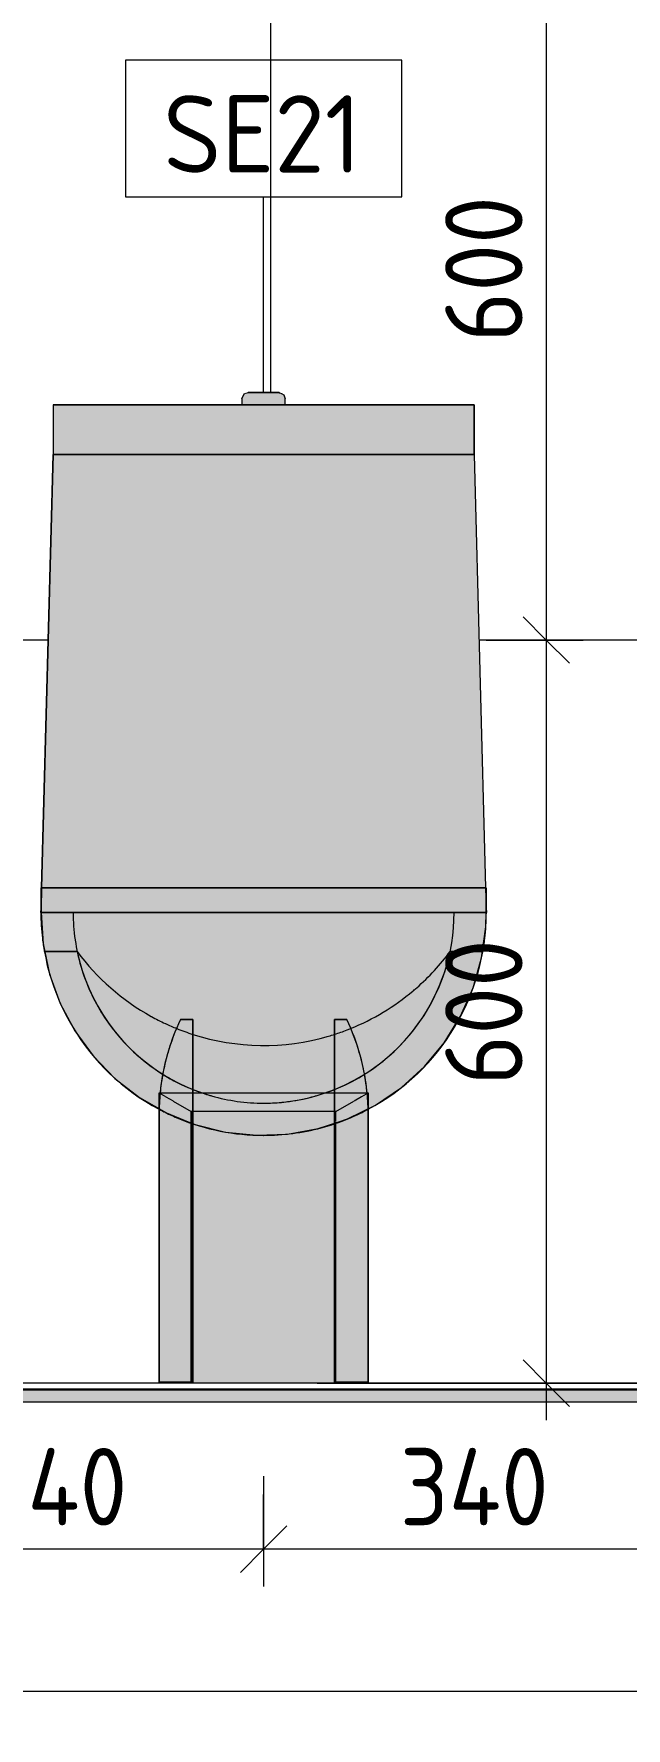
# Model space of a CAD drawing. Header units: millimetres. Extents: x 88919 to 135993, y -1987 to 12871.
# Drawn here: x 116565 to 117043, y 8121 to 9490 of the extents above; entities that cross this region are included whole.
import ezdxf

# ---------------------------------------------------------------- set-up
doc = ezdxf.new("R2010")
doc.units = ezdxf.units.MM
doc.linetypes.add('200_ШТРИХ__ш1_п0_6_', pattern=[160, 100, -60])
for name, color, linetype, lineweight in [('A-ANNO-DIMS', 7, 'Continuous', 9), ('A-ANNO-DIMS-25', 7, 'Continuous', 9), ('A-FLOR', 7, 'Continuous', 9), ('A-WALL-PATT', 7, 'Continuous', 9), ('I-FURN', 7, 'Continuous', 9), ('I-FURN-3', 7, '200_ШТРИХ__ш1_п0_6_', 9), ('I-FURN-7', 7, '200_ШТРИХ__ш1_п0_6_', 18), ('P-SANR-FIXT', 7, 'Continuous', 9), ('P-SANR-FIXT-IDEN', 7, 'Continuous', 9)]:
    doc.layers.add(name, color=color, linetype=linetype, lineweight=lineweight)
for name, color, linetype, lineweight, true_color in [('A-FLOR-1', 7, 'Continuous', 9, 0x787878), ('A-FLOR-FNSH-1', 7, 'Continuous', 30, 0x3c3c3c), ('I-FURN-6', 1, 'Continuous', 9, 0xff0000)]:
    doc.layers.add(name, color=color, linetype=linetype, lineweight=lineweight, true_color=true_color)
doc.layers.add('P-SANR-FIXT-2', color=7, linetype='Continuous', lineweight=9, transparency=0.7)
doc.styles.add('GOST Common_7', font='GOST_Common.ttf', dxfattribs={"height": 62.5})
doc.styles.add('ISOCPEUR_2', font='isocpeur.ttf', dxfattribs={"width": 0.9, "height": 62.5})
doc.styles.add('ISOCPEUR_3', font='isocpeur.ttf', dxfattribs={"width": 0.9, "height": 50})
doc.dimstyles.new('ISO-2_0_0_9К_Средний_округл2', dxfattribs={"dimscale": 304.8, "dimtxt": 49.799059, "dimasz": 0.123031, "dimexe": 0.098425, "dimexo": 0, "dimgap": 0, "dimtad": 1, "dimdec": 0, "dimrnd": 10, "dimzin": 0, "dimdsep": 46, "dimtxsty": 'ISOCPEUR_3', "dimblk1": 'OBLIQUE', "dimblk2": 'OBLIQUE', "dimsah": 1, "dimcen": 0.09, "dimdle": 0.098425, "dimazin": 0, "dimtfac": 1, "dimtdec": 4, "dimtix": 1, "dimtmove": 0, "dimatfit": 3, "dimfxl": 1, "dimtvp": 1, "dimtolj": 1, "dimtzin": 0, "dimarcsym": 2})
doc.dimstyles.new('ISO-2_5_0_9К_БОЛЬШОЙ_1', dxfattribs={"dimscale": 304.8, "dimtxt": 62.248823, "dimasz": 0.123031, "dimexe": 0.098425, "dimexo": 0.246063, "dimgap": 0, "dimtad": 1, "dimdec": 0, "dimrnd": 10, "dimzin": 0, "dimdsep": 46, "dimtxsty": 'ISOCPEUR_2', "dimblk1": 'OBLIQUE', "dimblk2": 'OBLIQUE', "dimsah": 1, "dimcen": 0.09, "dimdle": 0.098425, "dimazin": 0, "dimtfac": 1, "dimtdec": 4, "dimtix": 1, "dimtmove": 0, "dimatfit": 3, "dimfxl": 1, "dimtvp": 1, "dimtolj": 1, "dimtzin": 0, "dimarcsym": 2})

# ---------------------------------------------------------------- blocks, each defined once
blk = doc.blocks.new('FRT_2D_Символ _разворот МГН_1 - D1_4_Символ доступности разворота МГН _360__-18618045-Развертка 3_27-1')
at = {"layer": 'I-FURN'}
blk.add_line((100192.3, 8400), (100322.3, 8400), dxfattribs=at)
at = {"layer": 'I-FURN-3'}
for p, q in [((99887.8, 8400), (100450.2, 8400)), ((100450.2, 8400), (100473.6, 8400)), ((100473.6, 8400), (100542, 8400)), ((100542, 8400), (100607.3, 8400)), ((100607.3, 8400), (100649.5, 8400)), ((100649.5, 8400), (100626.7, 8400)), ((100784.6, 8400), (100823.6, 8400)), ((100823.6, 8400), (100784.6, 8400)), ((100823.6, 8400), (100863.5, 8400)), ((100863.5, 8400), (100823.6, 8400)), ((100863.5, 8400), (100896.7, 8400)), ((100896.7, 8400), (100863.5, 8400)), ((100896.7, 8400), (100923, 8400)), ((100923, 8400), (100896.7, 8400)), ((100923, 8400), (100942, 8400)), ((100953.4, 8400), (100923, 8400)), ((100942, 8400), (100953.4, 8400)), ((100953.4, 8400), (100957.3, 8400)), ((100957.3, 8400), (100953.4, 8400))]:
    blk.add_line(p, q, dxfattribs=at)
at = {"layer": 'I-FURN-7'}
for p, q in [((99957.3, 8400), (100007.3, 8400)), ((99957.3, 8400), (100057.3, 8400)), ((100057.3, 8400), (100007.3, 8400)), ((100057.3, 8400), (100450, 8400)), ((100057.3, 8400), (100450, 8400)), ((100450, 8400), (100457.3, 8400)), ((100450, 8400), (100457.3, 8400)), ((100457.3, 8400), (100557.3, 8400)), ((100457.3, 8400), (100507.3, 8400)), ((100557.3, 8400), (100507.3, 8400))]:
    blk.add_line(p, q, dxfattribs=at)
blk = doc.blocks.new('FRT_2D_Символ _разворот МГН_1 - D1_4_Символ доступности разворота МГН _360__-V19-Развертка 3_27-1')
at = {"layer": 'I-FURN'}
blk.add_line((100192.3, 8400), (100322.3, 8400), dxfattribs=at)
at = {"layer": 'I-FURN-3'}
for p, q in [((99887.8, 8400), (100450.2, 8400)), ((100450.2, 8400), (100473.6, 8400)), ((100473.6, 8400), (100607.3, 8400)), ((100607.3, 8400), (100649.5, 8400)), ((100649.5, 8400), (100626.7, 8400)), ((100784.6, 8400), (100823.6, 8400)), ((100823.6, 8400), (100784.6, 8400)), ((100823.6, 8400), (100863.5, 8400)), ((100863.5, 8400), (100823.6, 8400)), ((100863.5, 8400), (100896.7, 8400)), ((100896.7, 8400), (100863.5, 8400)), ((100896.7, 8400), (100923, 8400)), ((100923, 8400), (100896.7, 8400)), ((100923, 8400), (100953.4, 8400)), ((100942, 8400), (100923, 8400)), ((100953.4, 8400), (100942, 8400)), ((100953.4, 8400), (100957.3, 8400)), ((100957.3, 8400), (100953.4, 8400))]:
    blk.add_line(p, q, dxfattribs=at)
at = {"layer": 'I-FURN-7'}
for p, q in [((99957.3, 8400), (100007.3, 8400)), ((99957.3, 8400), (100057.3, 8400)), ((100057.3, 8400), (100007.3, 8400)), ((100057.3, 8400), (100450, 8400)), ((100057.3, 8400), (100450, 8400)), ((100450, 8400), (100457.3, 8400)), ((100450, 8400), (100457.3, 8400)), ((100457.3, 8400), (100557.3, 8400)), ((100457.3, 8400), (100507.3, 8400)), ((100557.3, 8400), (100507.3, 8400))]:
    blk.add_line(p, q, dxfattribs=at)
blk = doc.blocks.new('WC Seat_2 with Cistern-Wall Based - SE21-33487045-Развертка 3_27-1')
at = {"layer": 'P-SANR-FIXT-2'}
for points in [[(99860.1, 9190), (99862, 9190), (99862, 9195), (99827, 9195), (99827, 9190), (99858.7, 9190)], [(99931.8, 9150), (100014.5, 9150), (100014.5, 9190), (99674.5, 9190), (99674.5, 9150), (99917.4, 9150)], [(99844.5, 8780), (99974.5, 8780.3), (99974.5, 8800), (99714.5, 8800), (99714.5, 8780), (99844.5, 8780)], [(99836.9, 8634.4), (99893.3, 8634.4), (99901.7, 8637.4), (99901.7, 8693.6), (99911.7, 8693.6), (99919.2, 8674.9), (99924.5, 8656.3), (99925.7, 8649.4), (99941.6, 8660.6), (99958.1, 8676.3), (99970.2, 8691.2), (99981.1, 8709.1), (99989.5, 8728.6), (99995.1, 8748.6), (100021.3, 8748.6), (100022.9, 8758), (100023, 8759.1), (100024.4, 8780), (99664.6, 8779.9), (99666.4, 8755.6), (99667.4, 8749.8), (99667.7, 8748.6), (99693.8, 8748.6), (99699.5, 8728.4), (99708.9, 8707.5), (99718.8, 8691.2), (99732, 8674.9), (99747.4, 8660.6), (99763.3, 8649.7), (99764.9, 8658.5), (99771, 8678.4), (99777.3, 8693.6), (99787.3, 8693.6), (99787.3, 8637.4), (99796.3, 8634.4), (99834.3, 8634.4)], [(99787.3, 8609.8), (99787.3, 8634.4), (99761, 8634.2), (99760.2, 8621.4), (99775.6, 8613.8), (99785.8, 8610.3)], [(99901.7, 8609.8), (99913.3, 8613.8), (99928.8, 8621.7), (99927.6, 8634.4), (99901.7, 8634.4), (99901.7, 8611.1)], [(99790.3, 8400), (99928.9, 8400), (99928.9, 8400.7), (99901.7, 8400.7), (99901.7, 8609.8), (99891, 8606.2), (99868, 8601.6), (99842.4, 8600.2), (99818.9, 8602), (99797.9, 8606.2), (99787.3, 8609.8), (99787.3, 8400.7), (99760.1, 8400.7), (99760.1, 8400), (99787.3, 8400)], [(99844.5, 8600.1), (99868, 8601.6), (99893.1, 8606.9), (99901.7, 8609.8), (99901.7, 8611.1), (99886.7, 8611.1), (99886.7, 8608.9), (99885.3, 8608.7), (99885.4, 8610.7), (99873.8, 8606.9), (99873.4, 8607), (99859.2, 8609.2), (99859.2, 8606.9), (99842.8, 8606.9), (99842.7, 8604.9), (99836.9, 8604.9), (99836.9, 8607.7), (99832.5, 8604.9), (99829.9, 8609.2), (99829.9, 8605.6), (99812.3, 8609.9), (99812.3, 8606.7), (99810.7, 8610.3), (99807.1, 8607.4), (99807.1, 8610.3), (99795.7, 8610.3), (99795.7, 8611.3), (99790.3, 8611.6), (99790.3, 8611), (99787.3, 8611.8), (99787.4, 8609.8), (99797.9, 8606.2), (99821, 8601.6), (99843.2, 8600.2)]]:
    blk.add_hatch(color=256, dxfattribs=at).paths.add_polyline_path(points)
h = blk.add_hatch(color=256, dxfattribs=at)
h.paths.add_polyline_path([(99830, 9199.2), (99830.2, 9199.3), (99829.3, 9198.5)])
h.paths.add_polyline_path([(99841.1, 9195), (99861.5, 9195), (99861.1, 9197.2), (99860.1, 9198.7), (99856.8, 9200), (99831.1, 9199.7), (99830, 9199.2), (99828.3, 9198.2), (99827.2, 9195), (99841.1, 9195)])
h.paths.add_polyline_path([(99861.5, 9195), (99862, 9195), (99861.4, 9196.5)])
h = blk.add_hatch(color=256, dxfattribs=at)
h.paths.add_polyline_path([(100024.4, 8780), (100024.5, 8780), (100024.4, 8783.7)])
h.paths.add_polyline_path([(99666.1, 8800), (100023.9, 8800), (100014.5, 9150), (99674.5, 9150), (99665, 8800)])
h = blk.add_hatch(color=256, dxfattribs=at)
h.paths.add_polyline_path([(100022.8, 8780), (100024.4, 8780), (100024.4, 8783.7), (100023.9, 8800), (99974.5, 8800), (99974.5, 8780), (100019.3, 8780)])
h.paths.add_polyline_path([(99664.6, 8780), (99714.5, 8780.3), (99714.5, 8800), (99665, 8800), (99664.6, 8783.3)])
h = blk.add_hatch(color=256, dxfattribs=at)
h.paths.add_polyline_path([(99664.6, 8783.3), (99665, 8800), (99664.6, 8800), (99664.6, 8794.7)])
h.paths.add_polyline_path([(100024.4, 8783.7), (100024.4, 8800), (100023.9, 8800)])
h = blk.add_hatch(color=256, dxfattribs=at)
h.paths.add_polyline_path([(99667.3, 8748.6), (99667.7, 8748.6), (99667.2, 8749.8)])
h.paths.add_polyline_path([(100021.3, 8748.6), (100021.6, 8748.6), (100022.3, 8753.9)])
h.paths.add_polyline_path([(100023, 8759.1), (100023.7, 8764.2), (100023.7, 8769.4), (100023.3, 8764)])
h.paths.add_polyline_path([(99665.9, 8759.1), (99664.6, 8778), (99665.3, 8764.2)])
h = blk.add_hatch(color=256, dxfattribs=at)
h.paths.add_polyline_path([(99760.1, 8621.5), (99760.1, 8634.4), (99761.1, 8634.4), (99761.6, 8640.6), (99763, 8649.6), (99746.2, 8661.7), (99732, 8674.9), (99717.7, 8693), (99707.9, 8709.1), (99699.4, 8728.7), (99693.8, 8748.6), (99667.7, 8748.6), (99670.7, 8733.4), (99678.4, 8710.9), (99689.4, 8689), (99701.7, 8670.5), (99718.8, 8651.5), (99735, 8637.3), (99754.5, 8624.2), (99760, 8621.5)])
h.paths.add_polyline_path([(99928.9, 8621.5), (99934.4, 8624.2), (99954, 8637.3), (99971.9, 8653), (99987.5, 8670.9), (100000.3, 8690), (100010.9, 8711.8), (100018.3, 8733.9), (100021.3, 8748.6), (99995.1, 8748.6), (99988.8, 8726.9), (99981.1, 8709.1), (99970.2, 8691.2), (99956.9, 8674.9), (99941.6, 8660.6), (99925.8, 8649.2), (99927.6, 8638), (99927.9, 8634.4), (99928.9, 8634.4), (99928.9, 8621.7)])
h.paths.add_polyline_path([(99790.5, 8634.4), (99795.7, 8634.4), (99787.3, 8637.4), (99787.3, 8634.4), (99790.3, 8634.4)])
h.paths.add_polyline_path([(99898.5, 8634.4), (99901.7, 8634.4), (99901.7, 8637.4), (99893.3, 8634.4), (99897.9, 8634.4)])
h.paths.add_polyline_path([(100022.3, 8753.9), (100022.9, 8756.9), (100022.5, 8755.7)])
h = blk.add_hatch(color=256, dxfattribs=at)
h.paths.add_polyline_path([(99844.5, 8626.1), (99865.4, 8627.5), (99886.8, 8632.1), (99892.8, 8634.4), (99795.7, 8634.4), (99804, 8631.6), (99823.5, 8627.5), (99844, 8626.1)])
h.paths.add_polyline_path([(99787.3, 8637.4), (99787.3, 8693.6), (99777.3, 8693.6), (99770.1, 8676.3), (99764.5, 8656.3), (99763.2, 8649.4), (99765.4, 8648), (99783.2, 8638.8), (99785.3, 8638.1)])
h.paths.add_polyline_path([(99901.7, 8637.4), (99905.8, 8638.8), (99925.7, 8649.4), (99923.4, 8660.6), (99918.5, 8677.1), (99911.7, 8693.6), (99901.7, 8693.6), (99901.7, 8638.4)])
h = blk.add_hatch(color=256, dxfattribs=at)
h.paths.add_polyline_path([(99760.1, 8400.7), (99787.3, 8400.7), (99787.3, 8609.8), (99775.6, 8613.8), (99760.1, 8621.5), (99760.1, 8621.1), (99760.1, 8506.3)])
h.paths.add_polyline_path([(99779.9, 8634.4), (99787.3, 8634.4), (99787.3, 8637.4), (99783.2, 8638.8), (99763.2, 8649.2), (99761.4, 8638.5), (99761.1, 8634.4), (99777.9, 8634.4)])
h = blk.add_hatch(color=256, dxfattribs=at)
h.paths.add_polyline_path([(99928.9, 8400.7), (99928.8, 8621.4), (99913.2, 8613.7), (99901.7, 8609.8), (99901.7, 8400.7), (99927.6, 8400.7)])
h.paths.add_polyline_path([(99909.2, 8506.3), (99909.2, 8506.3), (99909.2, 8567.2)])
h.paths.add_polyline_path([(99912.4, 8634.4), (99927.9, 8634.4), (99927, 8642.2), (99925.7, 8649.4), (99923.5, 8648), (99904.5, 8638.4), (99901.7, 8637.4), (99901.7, 8634.4), (99909.2, 8634.4)])
h = blk.add_hatch(color=256, dxfattribs=at)
h.paths.add_polyline_path([(99832.5, 8604.9), (99836.9, 8607.7), (99836.9, 8604.9), (99842.7, 8604.9), (99842.8, 8606.9), (99859.2, 8606.9), (99859.2, 8609.2), (99873.8, 8606.9), (99885.4, 8610.7), (99885.3, 8608.7), (99886.7, 8608.9), (99886.7, 8611.1), (99901.7, 8611.1), (99901.7, 8634.4), (99892.8, 8634.2), (99886, 8631.8), (99863.3, 8627.4), (99844, 8626.1), (99823.5, 8627.5), (99802.3, 8632.1), (99795.7, 8634.4), (99787.3, 8634.4), (99787.4, 8611.8), (99790.3, 8611), (99790.3, 8611.6), (99795.7, 8611.3), (99795.7, 8610.3), (99807.1, 8610.3), (99807.1, 8607.4), (99810.7, 8610.3), (99812.3, 8606.7), (99812.3, 8609.9), (99829.9, 8605.6), (99829.9, 8609.2)])
h.paths.add_polyline_path([(99760.1, 8621.5), (99761, 8634.4), (99760.1, 8634.2), (99760.1, 8621.5)])
h.paths.add_polyline_path([(99928.9, 8621.5), (99928.9, 8621.7), (99928.9, 8634.4), (99927.9, 8634.4), (99928.8, 8621.7)])
at = {"layer": 'P-SANR-FIXT'}
for p, q in [((99827, 9195), (99827, 9190)), ((99830.6, 9199.5), (99832, 9200)), ((99832, 9200), (99833.6, 9200)), ((99856.3, 9200), (99857, 9200)), ((99857, 9200), (99857.9, 9199.5)), ((99858.2, 9199.4), (99858.6, 9199.2)), ((99862, 9190), (99862, 9195)), ((99827, 9190), (99674.5, 9190)), ((99674.5, 9190), (100014.5, 9190)), ((99674.5, 9190), (99674.5, 9150)), ((99674.5, 9190), (99674.5, 9150)), ((99862, 9190), (99827, 9190)), ((99827, 9190), (99862, 9190)), ((99862, 9190), (99827, 9190)), ((100014.5, 9190), (99862, 9190)), ((100014.5, 9150), (100014.5, 9190)), ((100014.5, 9190), (100014.5, 9150)), ((99665, 8800), (99674.5, 9150)), ((99674.5, 9150), (99665, 8800)), ((100014.5, 9150), (99674.5, 9150)), ((99674.5, 9150), (100014.5, 9150)), ((100014.5, 9150), (99674.5, 9150)), ((99674.5, 9150), (100014.5, 9150)), ((100014.5, 9150), (100023.9, 8800)), ((100014.5, 9150), (100023.9, 8800)), ((99678.9, 8800), (99664.6, 8800)), ((99664.6, 8783.3), (99665, 8800)), ((99665, 8800), (99664.6, 8783.3)), ((99664.6, 8800), (99664.6, 8780)), ((99664.6, 8800), (100024.4, 8800)), ((99665.6, 8800), (99664.6, 8800)), ((99664.6, 8780), (99664.6, 8800)), ((99714.5, 8800), (99665.6, 8800)), ((99700.7, 8800), (99678.9, 8800)), ((99714.4, 8800), (99700.7, 8800)), ((99723.7, 8800), (99714.4, 8800)), ((99753.8, 8800), (99714.5, 8800)), ((99794.7, 8800), (99714.5, 8800)), ((99714.5, 8800), (99844.5, 8800)), ((99753.6, 8800), (99723.7, 8800)), ((99777.2, 8800), (99753.8, 8800)), ((99844.5, 8800), (99754, 8800)), ((99800.6, 8800), (99777.2, 8800)), ((99810.8, 8800), (99794.7, 8800)), ((99810.8, 8800), (99800.6, 8800)), ((99827.5, 8800), (99810.8, 8800)), ((99833.9, 8800), (99811, 8800)), ((99844.5, 8800), (99827.5, 8800)), ((99844.5, 8800), (99833.9, 8800)), ((99855, 8800), (99844.5, 8800)), ((99913.2, 8800), (99844.5, 8800)), ((99913.3, 8800), (99844.5, 8800)), ((99844.5, 8800), (99913.3, 8800)), ((99887.6, 8800), (99855, 8800)), ((99911.9, 8800), (99887.6, 8800)), ((99913.3, 8800), (99911.9, 8800)), ((99974.5, 8800), (99913.3, 8800)), ((99934.4, 8800), (99913.4, 8800)), ((99923.6, 8800), (99913.4, 8800)), ((99913.4, 8800), (99923.6, 8800)), ((99974.5, 8800), (99923.6, 8800)), ((99923.6, 8800), (99936.4, 8800)), ((99966.4, 8800), (99934.6, 8800)), ((99936.4, 8800), (99947.6, 8800)), ((99947.6, 8800), (99957.1, 8800)), ((99957.1, 8800), (99964.6, 8800)), ((99964.6, 8800), (99970, 8800)), ((99974.5, 8800), (99966.4, 8800)), ((99970, 8800), (99974.5, 8800)), ((99975.5, 8800), (99974.5, 8800)), ((100023.4, 8800), (99974.5, 8800)), ((99988.2, 8800), (99975.5, 8800)), ((100011, 8800), (99988.2, 8800)), ((100024.4, 8800), (100011.2, 8800)), ((100024.4, 8800), (100023.4, 8800)), ((100023.9, 8800), (100024.4, 8783.7)), ((100023.9, 8800), (100024.4, 8783.7)), ((100024.4, 8780), (100024.4, 8800)), ((100024.4, 8800), (100024.4, 8780)), ((100024.4, 8783.7), (100024.5, 8780)), ((100024.4, 8783.7), (100024.5, 8780)), ((99664.5, 8780), (99664.6, 8783.3)), ((99664.6, 8783.3), (99664.5, 8780)), ((99664.6, 8780), (99666.1, 8780)), ((99666.1, 8780), (99664.6, 8780)), ((99664.6, 8780), (99666.1, 8780)), ((99666.1, 8780), (99664.6, 8780)), ((99664.6, 8780), (99666.1, 8780)), ((99666.1, 8780), (99664.6, 8780)), ((99664.6, 8780), (99666.1, 8780)), ((100024.4, 8780), (99664.6, 8780)), ((99666.1, 8780), (99670.6, 8780)), ((99670.5, 8780), (99666.1, 8780)), ((99666.1, 8780), (99670.6, 8780)), ((99670.6, 8780), (99666.1, 8780)), ((99666.1, 8780), (99670.6, 8780)), ((99670.6, 8780), (99666.1, 8780)), ((99666.1, 8780), (99670.6, 8780)), ((99677.9, 8780), (99670.6, 8780)), ((99670.7, 8780), (99678.1, 8780)), ((99670.7, 8780), (99678.1, 8780)), ((99678.1, 8780), (99670.7, 8780)), ((99670.7, 8780), (99678.1, 8780)), ((99678.1, 8780), (99670.7, 8780)), ((99670.7, 8780), (99678.1, 8780)), ((99714.4, 8780), (99678.1, 8780)), ((99678.2, 8780), (99844.5, 8780)), ((99678.3, 8780), (99714.5, 8780)), ((99690.6, 8780), (99678.3, 8780)), ((99678.3, 8780), (99714.5, 8780)), ((99714.5, 8780), (99678.3, 8780)), ((99678.3, 8780), (99714.5, 8780)), ((99695.9, 8780), (99690.6, 8780)), ((99722.2, 8780), (99695.9, 8780)), ((99751.7, 8780), (99714.4, 8780)), ((99714.5, 8780), (99753.7, 8780)), ((99714.5, 8780), (99753.7, 8780)), ((99753.7, 8780), (99714.5, 8780)), ((99714.5, 8780), (99753.7, 8780)), ((99715.6, 8780), (99714.5, 8780)), ((99714.5, 8780), (99715.6, 8780)), ((99753.7, 8780), (99715.6, 8780)), ((99715.6, 8780), (99753.7, 8780)), ((99735.3, 8780), (99722.2, 8780)), ((99753.6, 8780), (99735.3, 8780)), ((99753.7, 8780), (99751.7, 8780)), ((99844.5, 8780), (99753.9, 8780)), ((99844.5, 8780), (99753.9, 8780)), ((99753.9, 8780), (99844.5, 8780)), ((99754, 8780), (99844.5, 8780)), ((99844.5, 8780), (99754, 8780)), ((99754, 8780), (99844.5, 8780)), ((99844.5, 8780), (99754, 8780)), ((99754, 8780), (99844.5, 8780)), ((99844.5, 8780), (99913.2, 8780)), ((99913.2, 8780), (99844.5, 8780)), ((99913.3, 8780), (99844.5, 8780)), ((99844.5, 8780), (99913.2, 8780)), ((99844.5, 8780), (99913.2, 8780)), ((99913.2, 8780), (99844.5, 8780)), ((99844.5, 8780), (99913.2, 8780)), ((99913.3, 8780), (99844.5, 8780)), ((99844.5, 8780), (99913.3, 8780)), ((99913.3, 8780), (99974.5, 8780)), ((99913.3, 8780), (100010.7, 8780)), ((99913.3, 8780), (99974.5, 8780)), ((99974.5, 8780), (99913.3, 8780)), ((99913.3, 8780), (99974.5, 8780)), ((99974.6, 8780), (99913.4, 8780)), ((99964.6, 8780), (99913.4, 8780)), ((99913.4, 8780), (99974.5, 8780)), ((99998.4, 8780), (99913.5, 8780)), ((99974.5, 8780), (99964.6, 8780)), ((99974.5, 8780), (100010.7, 8780)), ((99974.5, 8780), (100010.7, 8780)), ((100010.7, 8780), (99974.5, 8780)), ((99974.5, 8780), (100010.7, 8780)), ((100010.8, 8780), (99974.6, 8780)), ((100010.7, 8780), (99998.4, 8780)), ((100010.9, 8780), (100018.2, 8780)), ((100018.2, 8780), (100010.9, 8780)), ((100010.9, 8780), (100018.3, 8780)), ((100010.9, 8780), (100018.2, 8780)), ((100018.2, 8780), (100010.9, 8780)), ((100010.9, 8780), (100018.2, 8780)), ((100018.3, 8780), (100011, 8780)), ((100018.3, 8780), (100022.8, 8780)), ((100022.8, 8780), (100018.3, 8780)), ((100018.3, 8780), (100022.8, 8780)), ((100018.3, 8780), (100022.8, 8780)), ((100022.8, 8780), (100018.3, 8780)), ((100018.3, 8780), (100022.8, 8780)), ((100022.9, 8780), (100018.4, 8780)), ((100022.9, 8780), (100024.4, 8780)), ((100024.4, 8780), (100022.9, 8780)), ((100024.4, 8780), (100022.9, 8780)), ((100022.9, 8780), (100024.4, 8780)), ((100022.9, 8780), (100024.4, 8780)), ((100024.4, 8780), (100022.9, 8780)), ((100022.9, 8780), (100024.4, 8780)), ((99667.7, 8748.6), (99667.3, 8748.6)), ((99667.3, 8748.6), (99667.7, 8748.6)), ((99693.8, 8748.6), (99667.7, 8748.6)), ((99667.7, 8748.6), (99693.8, 8748.6)), ((100019.3, 8748.6), (99995.1, 8748.6)), ((99995.1, 8748.6), (100019.3, 8748.6)), ((100021.3, 8748.6), (100019.4, 8748.6)), ((100019.4, 8748.6), (100021.3, 8748.6)), ((100021.6, 8748.6), (100021.3, 8748.6)), ((100021.3, 8748.6), (100021.6, 8748.6)), ((99787.3, 8693.6), (99777.3, 8693.6)), ((99777.3, 8693.6), (99787.3, 8693.6)), ((99787.3, 8634.4), (99787.3, 8693.6)), ((99787.3, 8693.6), (99787.3, 8637.4)), ((99911.7, 8693.6), (99901.7, 8693.6)), ((99901.7, 8693.6), (99901.7, 8634.4)), ((99901.7, 8637.4), (99901.7, 8693.6)), ((99901.7, 8693.6), (99911.7, 8693.6)), ((99760.1, 8634.4), (99771.4, 8634.4)), ((99760.1, 8634.4), (99760.1, 8621.5)), ((99760.1, 8634.4), (99761.4, 8633.6)), ((99760.1, 8621.5), (99760.1, 8634.4)), ((99761.4, 8633.6), (99765.2, 8631.4)), ((99771.5, 8634.4), (99790.3, 8634.4)), ((99787.3, 8637.4), (99787.3, 8634.4)), ((99787.3, 8611.9), (99787.3, 8634.4)), ((99787.3, 8634.4), (99787.3, 8611.9)), ((99790.3, 8634.4), (99909, 8634.4)), ((99901.7, 8634.4), (99901.7, 8637.4)), ((99901.7, 8634.4), (99901.7, 8611.1)), ((99901.7, 8611.1), (99901.7, 8634.4)), ((99909.2, 8634.4), (99917.6, 8634.4)), ((99917.6, 8634.4), (99928.9, 8634.4)), ((99923.8, 8631.5), (99927.6, 8633.6)), ((99927.6, 8633.7), (99928.9, 8634.4)), ((99928.9, 8621.7), (99928.9, 8634.4)), ((99928.9, 8634.4), (99928.9, 8621.7)), ((99760.1, 8621.5), (99760.1, 8400)), ((99760.1, 8400), (99760.1, 8621.5)), ((99760.1, 8621.1), (99760.1, 8400.7)), ((99760.1, 8400.7), (99760.1, 8621.1)), ((99765.4, 8631.3), (99771.3, 8627.9)), ((99771.4, 8627.8), (99786, 8619.4)), ((99786, 8610.3), (99786, 8619.4)), ((99789.6, 8619.4), (99786, 8619.4)), ((99786, 8619.4), (99786, 8610.3)), ((99799.7, 8619.4), (99789.6, 8619.4)), ((99860.3, 8619.4), (99799.8, 8619.4)), ((99889.3, 8619.4), (99860.4, 8619.4)), ((99902.9, 8619.4), (99889.3, 8619.4)), ((99902.9, 8619.4), (99917.3, 8627.7)), ((99902.9, 8611.7), (99902.9, 8619.4)), ((99917.6, 8627.9), (99923.7, 8631.4)), ((99928.9, 8400), (99928.9, 8621.5)), ((99928.9, 8621.5), (99928.9, 8400)), ((99928.9, 8400.7), (99928.9, 8621.1)), ((99928.9, 8621.1), (99928.9, 8400.7)), ((99783.6, 8611), (99789.2, 8608.8)), ((99786, 8400), (99786, 8610.3)), ((99786, 8610.3), (99786, 8400)), ((99787.3, 8609.8), (99787.3, 8611.8)), ((99787.3, 8611.8), (99787.3, 8609.8)), ((99787.3, 8400.7), (99787.3, 8609.8)), ((99787.3, 8609.8), (99787.3, 8400.7)), ((99789.3, 8608.8), (99813.7, 8602.8)), ((99901.7, 8611.1), (99901.7, 8609.8)), ((99901.7, 8609.8), (99901.7, 8611.1)), ((99901.7, 8609.8), (99901.7, 8400.7)), ((99901.7, 8400.7), (99901.7, 8609.8)), ((99902.9, 8610.3), (99902.9, 8611.4)), ((99902.9, 8400), (99902.9, 8610.3)), ((99760.1, 8400.7), (99761.4, 8400.7)), ((99761.4, 8400.7), (99760.1, 8400.7)), ((99761.4, 8400.7), (99765.2, 8400.7)), ((99765.2, 8400.7), (99761.4, 8400.7)), ((99765.2, 8400.7), (99771.4, 8400.7)), ((99771.4, 8400.7), (99765.2, 8400.7)), ((99771.5, 8400.7), (99779.9, 8400.7)), ((99779.9, 8400.7), (99771.5, 8400.7)), ((99779.9, 8400.7), (99787.3, 8400.7)), ((99787.3, 8400.7), (99779.9, 8400.7)), ((99901.7, 8400.7), (99909.2, 8400.7)), ((99909.2, 8400.7), (99901.7, 8400.7)), ((99909.2, 8400.7), (99917.6, 8400.7)), ((99917.6, 8400.7), (99909.2, 8400.7)), ((99917.6, 8400.7), (99923.8, 8400.7)), ((99923.8, 8400.7), (99917.6, 8400.7)), ((99923.8, 8400.7), (99927.6, 8400.7)), ((99927.6, 8400.7), (99923.8, 8400.7)), ((99927.6, 8400.7), (99928.9, 8400.7)), ((99928.9, 8400.7), (99927.6, 8400.7))]:
    blk.add_line(p, q, dxfattribs=at)
at = {"layer": 'P-SANR-FIXT', "flags": 128}
for points in [[(99827, 9195), (99828.8, 9198.9), (99830.2, 9199.4)], [(99857, 9200), (99855, 9200), (99849.9, 9200), (99843, 9200), (99836.6, 9200), (99832.6, 9200), (99832, 9200)], [(99833.9, 9200), (99839.1, 9200), (99845.9, 9200), (99852.3, 9200), (99856.3, 9200)], [(99858.9, 9199.1), (99860.9, 9198.1), (99862, 9195)], [(99664.6, 8780), (99666.3, 8754.9), (99671.6, 8730.3), (99680.2, 8706.7), (99692, 8684.5), (99706.8, 8664.2), (99724.3, 8646.1), (99744.1, 8630.7), (99765.9, 8618.2), (99783.6, 8611)], [(99905.3, 8611.1), (99912.4, 8613.4), (99935, 8624.5), (99955.8, 8638.7), (99974.4, 8655.6), (99990.5, 8674.9), (100003.7, 8696.3), (100013.8, 8719.3), (100020.6, 8743.5), (100024, 8768.4), (100024.4, 8780)], [(99813.9, 8602.7), (99838.7, 8600.2), (99863.8, 8601.1), (99888.6, 8605.6), (99905.3, 8611.1)]]:
    blk.add_lwpolyline(points, dxfattribs=at)
at = {"layer": 'P-SANR-FIXT'}
for centre, radius, start, end in [((99858.2, 8781.8), 193.8, 180.5394, 186.7316), ((99858.2, 8781.8), 193.8, 180.5394, 186.7316), ((99844.5, 8780), 179.9, 180, 241.9669), ((99844.5, 8780), 153.9, 180, 188.1818), ((99844.5, 8780), 153.9, 180, 188.1818), ((99844.5, 8780), 153.9, 288.5623, 0), ((99844.5, 8780), 153.9, 288.5623, 0), ((99844.5, 8780), 179.9, 298.0332, 360), ((99830.7, 8781.8), 193.8, 353.2684, 359.4606), ((99830.7, 8781.8), 193.8, 353.2684, 359.4606), ((99858.2, 8781.8), 193.8, 186.7316, 188.2928), ((99858.2, 8781.8), 193.8, 186.7316, 188.2928), ((99844.5, 8780), 153.9, 188.2886, 204.4539), ((99844.5, 8780), 153.9, 188.2886, 204.4539), ((99830.7, 8781.8), 193.8, 351.7072, 353.2684), ((99830.7, 8781.8), 193.8, 351.7072, 353.2684), ((99858.2, 8781.8), 193.8, 188.2928, 189.8744), ((99858.2, 8781.8), 193.8, 188.2928, 189.8744), ((99844.5, 8860.2), 187.5, 216.5334, 241.0076), ((99844.5, 8780), 153.9, 191.7743, 238.6857), ((99844.5, 8860.2), 187.5, 311.2716, 323.4666), ((99844.5, 8780), 153.9, 340.4031, 348.2257), ((99830.7, 8781.8), 193.8, 350.1256, 351.7072), ((99830.7, 8781.8), 193.8, 350.1256, 351.7072), ((99844.5, 8780), 153.9, 204.5455, 251.4377), ((99844.5, 8780), 153.9, 204.5455, 220.9091), ((99844.5, 8780), 153.9, 288.5326, 340.4031), ((99844.5, 8860.2), 187.5, 291.9851, 310.0999), ((99844.5, 8860.2), 187.5, 310.1808, 311.2656), ((99844.5, 8860.2), 187.5, 241.1059, 244.9027), ((99844.5, 8860.2), 187.5, 244.952, 248.0149), ((99938.7, 8617), 178.7, 154.6121, 164.0873), ((99938.7, 8617), 178.7, 154.6121, 160.6267), ((99750.3, 8617), 178.7, 5.5953, 25.3879), ((99750.3, 8617), 178.7, 19.3733, 25.3879), ((99844.5, 8780), 153.9, 220.9091, 251.4377), ((99938.7, 8617), 178.7, 160.6267, 164.0873), ((99844.5, 8860.2), 187.5, 248.0149, 252.2091), ((99844.5, 8860.2), 187.5, 252.2091, 286.2065), ((99844.5, 8860.2), 187.5, 286.2963, 287.7909), ((99844.5, 8860.2), 187.5, 287.7909, 291.0578), ((99844.5, 8860.2), 187.5, 291.13, 291.9851), ((99750.3, 8617), 178.7, 17.0333, 19.3733), ((99938.7, 8617), 178.7, 164.1335, 174.4047), ((99938.7, 8617), 178.7, 164.1335, 169.4478), ((99750.3, 8617), 178.7, 14.1505, 17.0018), ((99750.3, 8617), 178.7, 13.3587, 14.1156), ((99938.7, 8617), 178.7, 169.5312, 174.4047), ((99844.5, 8780), 153.9, 238.7097, 246.5323), ((99750.3, 8617), 178.7, 10.5522, 13.3587), ((99750.3, 8617), 178.7, 7.3441, 10.4688), ((99938.7, 8617), 178.7, 174.4047, 175.6911), ((99938.7, 8617), 178.7, 174.4047, 175.6911), ((99844.5, 8780), 153.9, 246.5323, 251.4674), ((99844.5, 8780), 153.9, 251.4377, 253.6364), ((99844.5, 8780), 153.9, 251.4377, 253.6364), ((99844.5, 8780), 153.9, 251.4674, 254.073), ((99844.5, 8780), 153.9, 285.9639, 288.5623), ((99844.5, 8780), 153.9, 285.9639, 288.5623), ((99844.5, 8780), 153.9, 285.9762, 288.5326), ((99750.3, 8617), 178.7, 5.5953, 7.3441), ((99750.3, 8617), 178.7, 1.5178, 5.5953), ((99750.3, 8617), 178.7, 1.5178, 5.5953), ((99844.5, 8780), 179.9, 241.9669, 242.4069), ((99938.7, 8617), 178.7, 175.7353, 178.5658), ((99938.7, 8617), 178.7, 175.7353, 178.5658), ((99938.7, 8617), 178.7, 178.5658, 178.6695), ((99938.7, 8617), 178.7, 178.5658, 178.6695), ((99844.5, 8780), 179.9, 242.4338, 243.7076), ((99844.5, 8780), 153.9, 253.6364, 254.0726), ((99844.5, 8780), 153.9, 253.6364, 254.0726), ((99844.5, 8780), 153.9, 254.1179, 270), ((99844.5, 8780), 153.9, 254.1179, 270), ((99844.5, 8780), 153.9, 254.1207, 270), ((99844.5, 8780), 153.9, 270.0359, 275.3374), ((99844.5, 8780), 153.9, 270.0359, 275.3374), ((99844.5, 8780), 153.9, 270.0359, 275.4548), ((99844.5, 8780), 153.9, 275.5072, 285.8951), ((99844.5, 8780), 153.9, 275.5072, 285.8951), ((99844.5, 8780), 153.9, 275.5056, 277.8226), ((99844.5, 8780), 153.9, 277.8226, 285.6451), ((99844.5, 8780), 153.9, 285.6451, 285.8919), ((99844.5, 8780), 179.9, 292.5, 297.4993), ((99844.5, 8780), 179.9, 297.5781, 298.008), ((99750.3, 8617), 178.7, 1.3295, 1.4342), ((99750.3, 8617), 178.7, 1.3295, 1.4342), ((99844.5, 8780), 179.9, 243.7968, 247.5), ((99844.5, 8780), 179.9, 247.5, 270), ((99844.5, 8780), 179.9, 277.5, 285), ((99844.5, 8780), 179.9, 285, 292.5), ((99844.5, 8780), 179.9, 270.0308, 277.5)]:
    blk.add_arc(centre, radius, start, end, dxfattribs=at)
blk = doc.blocks.new('DIMBLOCK6-Развертка 3_27-1')
at = {"layer": 'A-ANNO-DIMS-25'}
for p, q in [((111215.7, 10200), (111215.7, 8121.4)), ((111215.7, 8151.4), (111215.7, 10200)), ((117965.7, 10200), (117965.7, 8121.4)), ((117965.7, 8151.4), (117965.7, 10200)), ((111185.7, 8151.4), (117995.7, 8151.4))]:
    blk.add_line(p, q, dxfattribs=at)
at = {"layer": 'A-ANNO-DIMS-25', "lineweight": 20}
for p, q in [((111215.7, 8151.4), (111234.5, 8170.2)), ((117965.7, 8151.4), (117984.5, 8170.2)), ((111215.7, 8151.4), (111197, 8132.7)), ((117965.7, 8151.4), (117947, 8132.7))]:
    blk.add_line(p, q, dxfattribs=at)
at = {"layer": 'A-ANNO-DIMS-25', "color": 0, "insert": (114527.5, 8216.8), "char_height": 50, "width": 151.696, "attachment_point": 1, "line_spacing_factor": 1.149209, "style": 'ISOCPEUR_3'}
blk.add_mtext('6750', dxfattribs=at)
blk = doc.blocks.new('_Oblique')
at = {"color": 0, "linetype": 'ByBlock', "lineweight": -2}
blk.add_line((-0.5, -0.5), (0.5, 0.5), dxfattribs=at)
blk = doc.blocks.new('DIMBLOCK9-Развертка 3_27-1')
at = {"layer": 'A-ANNO-DIMS-25', "lineweight": 20}
for p, q in [((116978.5, 9600), (116959.8, 9618.8)), ((116978.5, 9600), (116997.3, 9581.3)), ((116978.5, 9000), (116959.8, 9018.8)), ((116978.5, 9000), (116997.3, 8981.3))]:
    blk.add_line(p, q, dxfattribs=at)
at = {"layer": 'A-ANNO-DIMS-25'}
for p, q in [((116930, 9600), (117008.5, 9600)), ((116978.5, 9600), (116930, 9600)), ((116978.5, 9600), (116978.5, 9000)), ((116930, 9000), (117008.5, 9000)), ((116978.5, 9000), (116930, 9000))]:
    blk.add_line(p, q, dxfattribs=at)
at = {"layer": 'A-ANNO-DIMS-25', "color": 0, "insert": (116896.9, 9240.7), "char_height": 62.5, "width": 142.215, "attachment_point": 1, "rotation": 90, "line_spacing_factor": 1.149209, "style": 'ISOCPEUR_2'}
blk.add_mtext('600', dxfattribs=at)
blk = doc.blocks.new('DIMBLOCK10-Развертка 3_27-1')
at = {"layer": 'A-ANNO-DIMS-25', "lineweight": 20}
for p, q in [((116978.5, 9000), (116959.8, 9018.8)), ((116978.5, 9000), (116997.3, 8981.3)), ((116978.5, 8400), (116959.8, 8418.7)), ((116978.5, 8400), (116997.3, 8381.2))]:
    blk.add_line(p, q, dxfattribs=at)
at = {"layer": 'A-ANNO-DIMS-25'}
for p, q in [((116930, 9000), (117008.5, 9000)), ((116978.5, 9000), (116930, 9000)), ((116978.5, 9000), (116978.5, 8370)), ((116930, 8400), (117008.5, 8400)), ((116978.5, 8400), (116930, 8400))]:
    blk.add_line(p, q, dxfattribs=at)
at = {"layer": 'A-ANNO-DIMS-25', "color": 0, "insert": (116896.9, 8640.7), "char_height": 62.5, "width": 142.215, "attachment_point": 1, "rotation": 90, "line_spacing_factor": 1.149209, "style": 'ISOCPEUR_2'}
blk.add_mtext('600', dxfattribs=at)
blk = doc.blocks.new('М_сантехническая_рамка1 - В рамке-30590747-Развертка 3_27-1')
at = {"layer": 'P-SANR-FIXT-IDEN'}
for p, q in [((99032.3, 9256.7), (98809, 9256.7)), ((98809, 9256.7), (98809, 9146.3)), ((99032.3, 9146.3), (99032.3, 9256.7)), ((98809, 9146.3), (99032.3, 9146.3))]:
    blk.add_line(p, q, dxfattribs=at)
blk = doc.blocks.new('DIMBLOCK14-Развертка 3_27-1')
at = {"layer": 'A-ANNO-DIMS-25'}
for p, q in [((117094.6, 8935.5), (117094.6, 8235.9)), ((117094.6, 8265.9), (117094.6, 8935.5)), ((116750.2, 8325), (116750.2, 8235.9)), ((116750.2, 8265.9), (116750.2, 8310)), ((117094.6, 8265.9), (116750.2, 8265.9))]:
    blk.add_line(p, q, dxfattribs=at)
at = {"layer": 'A-ANNO-DIMS-25', "lineweight": 20}
for p, q in [((116750.2, 8265.9), (116768.9, 8284.7)), ((117094.6, 8265.9), (117113.4, 8284.7)), ((116750.2, 8265.9), (116731.4, 8247.2)), ((117094.6, 8265.9), (117075.9, 8247.2))]:
    blk.add_line(p, q, dxfattribs=at)
at = {"layer": 'A-ANNO-DIMS-25', "color": 0, "insert": (116860.2, 8347.6), "char_height": 62.5, "width": 149.397, "attachment_point": 1, "line_spacing_factor": 1.149209, "style": 'ISOCPEUR_2'}
blk.add_mtext('340', dxfattribs=at)
blk = doc.blocks.new('DIMBLOCK15-Развертка 3_27-1')
at = {"layer": 'A-ANNO-DIMS-25'}
for p, q in [((116413.7, 8325), (116413.7, 8235.9)), ((116750.2, 8325), (116750.2, 8235.9)), ((116413.7, 8265.9), (116413.7, 8310)), ((116750.2, 8265.9), (116750.2, 8310)), ((116750.2, 8265.9), (116413.7, 8265.9))]:
    blk.add_line(p, q, dxfattribs=at)
at = {"layer": 'A-ANNO-DIMS-25', "lineweight": 20}
for p, q in [((116413.7, 8265.9), (116432.5, 8284.7)), ((116750.2, 8265.9), (116768.9, 8284.7)), ((116413.7, 8265.9), (116395, 8247.2)), ((116750.2, 8265.9), (116731.4, 8247.2))]:
    blk.add_line(p, q, dxfattribs=at)
at = {"layer": 'A-ANNO-DIMS-25', "color": 0, "insert": (116519.7, 8347.6), "char_height": 62.5, "width": 149.397, "attachment_point": 1, "line_spacing_factor": 1.149209, "style": 'ISOCPEUR_2'}
blk.add_mtext('340', dxfattribs=at)

msp = doc.modelspace()

# ---------------------------------------------------------------- hatches: boundary and pattern name
at = {"layer": 'A-FLOR-1'}
h = msp.add_hatch(color=256, dxfattribs=at)
h.paths.add_polyline_path([(117790.8, 8384.6), (117986, 8384.6), (117986, 8395), (117689.9, 8395), (117689.9, 8384.6), (117783.8, 8384.6)])
h.paths.add_polyline_path([(111195.7, 8384.6), (117612.2, 8384.6), (117573.4, 8395), (111195.3, 8395), (111195.3, 8384.6)])
at = {"layer": 'A-WALL-PATT'}
h = msp.add_hatch(dxfattribs=at)
h.set_pattern_fill('FP_12', color=256, style=0, pattern_type=2)
h.set_pattern_definition([(90, (117955.7, 8400), (-600, 4e-14), []), (180, (117955.7, 8400), (-7e-14, -600), [])])
h.paths.add_polyline_path([(111226.7, 8400), (111350.6, 8400), (111350.6, 8410), (111357.6, 8410), (111357.6, 8432.9), (111360.1, 8432.9), (111360.1, 8550), (111226.7, 8550), (111226.7, 8417.7)])
h.paths.add_polyline_path([(116182.2, 8400), (116381.1, 8400), (116381.1, 8410), (116388.1, 8410), (116388.1, 8432.9), (116390.6, 8432.9), (116390.6, 8602.9), (116391.6, 8606.1), (116392.6, 8607.7), (116393.2, 8608.2), (116395.1, 8609.2), (116397.7, 8610), (116397.7, 10000), (116413.7, 10000), (116413.8, 8610), (116418, 8608.4), (116418.9, 8607.6), (116420.2, 8605.7), (116420.8, 8602.9), (116421, 8432.9), (116423.3, 8432.9), (116423.3, 8410), (116430.3, 8410), (116430.3, 8400), (116665.8, 8400), (116665.8, 8621.5), (116659.8, 8624.5), (116640.7, 8637.3), (116623, 8652.8), (116606.7, 8671.7), (116593.8, 8691.2), (116584, 8711.2), (116576.4, 8733.4), (116573.4, 8748.6), (116573, 8748.6), (116571, 8764.2), (116570.3, 8783.3), (116570.3, 8800), (116570.7, 8800), (116580.2, 9150), (116580.2, 9190), (116732.7, 9190), (116732.9, 9195.6), (116734.3, 9198.6), (116737.8, 9200), (116763.5, 9199.7), (116764.5, 9199.3), (116766.3, 9198.2), (116767, 9196.3), (116767.2, 9196.2), (116767.7, 9195), (116767.7, 9190), (116920.2, 9190), (116920.2, 9150), (116929.6, 8800), (116930.1, 8800), (116930.1, 8778), (116929.4, 8764.2), (116927.3, 8748.6), (116927, 8748.6), (116923.9, 8733.4), (116916.4, 8711.2), (116905.3, 8689), (116892.9, 8670.5), (116875.9, 8651.5), (116859.7, 8637.3), (116840.1, 8624.2), (116834.6, 8621.5), (116834.6, 8400), (117355.7, 8400), (117355.7, 9000), (117954.7, 9000), (117954.7, 10200), (111226.7, 10200), (111226.7, 10050), (114665.2, 10050), (114665.2, 10000), (114673.2, 10000), (114673.3, 8610), (114677.5, 8608.4), (114678.4, 8607.6), (114679.7, 8605.7), (114680.3, 8602.9), (114680.3, 8432.9), (114682.8, 8432.9), (114682.8, 8410), (114689.8, 8410), (114689.8, 8400), (115000.7, 8400), (115000.7, 8621.5), (114994.8, 8624.5), (114975.6, 8637.3), (114957.9, 8652.8), (114942.4, 8670.5), (114928.8, 8691.2), (114918.9, 8711.2), (114911.4, 8733.4), (114908.4, 8748.6), (114908, 8748.6), (114905.9, 8764.2), (114905.2, 8783.3), (114905.2, 8800), (114905.7, 8800), (114915.1, 9150), (114915.1, 9190), (115067.6, 9190), (115067.9, 9195.6), (115069.3, 9198.6), (115072.8, 9200), (115098.5, 9199.7), (115099.4, 9199.3), (115101.3, 9198.2), (115102, 9196.3), (115102.2, 9196.2), (115102.6, 9195), (115102.6, 9190), (115255.1, 9190), (115255.1, 9150), (115264.6, 8800), (115265, 8800), (115265, 8778), (115264.4, 8764.2), (115262.3, 8748.6), (115261.9, 8748.6), (115258.9, 8733.4), (115251.4, 8711.2), (115240.2, 8689), (115227.3, 8669.8), (115210.8, 8651.5), (115194.7, 8637.3), (115174.2, 8623.8), (115169.6, 8621.5), (115169.6, 8400), (115290.6, 8400), (115305.6, 8670), (115485.6, 8670), (115500.6, 8400), (116076.1, 8400)])
h.paths.add_polyline_path([(111399.8, 8400), (111572.1, 8400), (111572.1, 8550), (111390.3, 8550), (111390.3, 8432.9), (111392.8, 8432.9), (111392.8, 8410), (111399.8, 8410)])
h.paths.add_polyline_path([(112431.7, 8400), (112431.7, 8550), (112250.3, 8550), (112250.3, 8432.9), (112252.8, 8432.9), (112252.8, 8410), (112259.8, 8410), (112259.8, 8400)])
h.paths.add_polyline_path([(112600.6, 8400), (112770.6, 8400), (112770.6, 8410), (112777.6, 8410), (112777.6, 8432.9), (112780.1, 8432.9), (112780.1, 8550), (112600.6, 8550), (112600.6, 8400.7)])
h.paths.add_polyline_path([(112819.8, 8400), (112921.4, 8400), (112921.4, 8410), (112928.4, 8410), (112928.4, 8432.9), (112930.9, 8432.9), (112930.9, 8550), (112810.3, 8550), (112810.3, 8432.9), (112812.8, 8432.9), (112812.8, 8410), (112819.8, 8410)])
h.paths.add_polyline_path([(112970.6, 8400), (113070.6, 8400), (113070.6, 8410), (113077.6, 8410), (113077.6, 8432.9), (113080.1, 8432.9), (113080.1, 8550), (112961, 8550), (112961, 8432.9), (112963.5, 8432.9), (112963.5, 8410), (112970.6, 8410)])
h.paths.add_polyline_path([(113119.8, 8400), (113291.4, 8400), (113291.4, 8550), (113110.3, 8550), (113110.3, 8432.9), (113112.8, 8432.9), (113112.8, 8410), (113119.8, 8410)])
h.paths.add_polyline_path([(114640.6, 8400), (114640.6, 8410), (114647.6, 8410), (114647.6, 8432.9), (114650.1, 8432.9), (114650.1, 8550), (114530.3, 8550), (114530.3, 8432.9), (114532.8, 8432.9), (114532.8, 8410), (114539.8, 8410), (114539.8, 8400), (114590.7, 8400)])
h.paths.add_polyline_path([(113460.2, 8400), (113630.6, 8400), (113630.6, 8410), (113637.6, 8410), (113637.6, 8432.9), (113640.1, 8432.9), (113640.1, 8550), (113460.2, 8550), (113460.2, 8400.7)])
h.paths.add_polyline_path([(111740.9, 8400), (111910.6, 8400), (111910.6, 8410), (111917.6, 8410), (111917.6, 8432.9), (111920.1, 8432.9), (111920.1, 8550), (111740.9, 8550), (111740.9, 8400.7)])
h.paths.add_polyline_path([(113679.8, 8400), (113781, 8400), (113781, 8410), (113788, 8410), (113788, 8432.9), (113790.5, 8432.9), (113790.5, 8550), (113670.3, 8550), (113670.3, 8432.9), (113672.8, 8432.9), (113672.8, 8410), (113679.8, 8410)])
h.paths.add_polyline_path([(112210.6, 8400), (112210.6, 8410), (112217.6, 8410), (112217.6, 8432.9), (112220.1, 8432.9), (112220.1, 8550), (112101.4, 8550), (112101.4, 8432.9), (112103.9, 8432.9), (112103.9, 8410), (112110.9, 8410), (112110.9, 8400), (112203.3, 8400)])
h.paths.add_polyline_path([(113830.2, 8400), (113930.6, 8400), (113930.6, 8410), (113937.6, 8410), (113937.6, 8432.9), (113940.1, 8432.9), (113940.1, 8550), (113820.7, 8550), (113820.7, 8432.9), (113823.2, 8432.9), (113823.2, 8410), (113830.2, 8410)])
h.paths.add_polyline_path([(114484.6, 8400), (114490.6, 8400), (114490.6, 8410), (114497.6, 8410), (114497.6, 8432.9), (114500.1, 8432.9), (114500.1, 8550), (114319.8, 8550), (114319.8, 8400), (114378.5, 8400)])
h.paths.add_polyline_path([(112061.7, 8400), (112061.7, 8410), (112068.8, 8410), (112068.8, 8432.9), (112071.3, 8432.9), (112071.3, 8550), (111950.3, 8550), (111950.3, 8432.9), (111952.8, 8432.9), (111952.8, 8410), (111959.8, 8410), (111959.8, 8400), (112044.1, 8400)])
h.paths.add_polyline_path([(113979.8, 8400), (114151, 8400), (114151, 8550), (113970.3, 8550), (113970.3, 8432.9), (113972.8, 8432.9), (113972.8, 8410), (113979.8, 8410)])
h.paths.add_polyline_path([(115805.4, 8893.7), (115805.6, 8893.9), (115805.7, 8894.9), (115806, 8895), (115806.1, 8895.3), (115806.1, 8895.7), (115806.8, 8895.2), (115807.2, 8895.5), (115806.8, 8896), (115807.4, 8896.1), (115806.3, 8898.9), (115806.4, 8907.1), (115806.1, 8907.1), (115805.9, 8906.2), (115805.7, 8906.3), (115805.6, 8910.5), (115805.3, 8901.2), (115805.2, 8894.6), (115805.4, 8893.7)])
h.paths.add_polyline_path([(115796.9, 8446), (115796.9, 8524), (115792.3, 8530), (115788.3, 8539.6), (115786.9, 8550), (115788.3, 8560.4), (115792.3, 8570), (115796.9, 8576), (115796.9, 8646.8), (115806.9, 8646.8), (115806.8, 8675), (115524.8, 8675), (115525, 8799.5), (115526.4, 8799.9), (115529, 8800), (115803.4, 8800), (115805.2, 8890.7), (115805.2, 8891.1), (115805.2, 8902.7), (115805.8, 8922), (115806.5, 8943), (115806.2, 8942.1), (115806.3, 8944.8), (115806.5, 8945), (115806.6, 8945.5), (115846.1, 8945.3), (115846.6, 8930.8), (115847.9, 8882.4), (115849.3, 8800), (116126.8, 8800), (116126.6, 8675), (115846.9, 8675), (115846.9, 8646.8), (115856.9, 8646.8), (115856.9, 8576), (115861.6, 8570), (115865.5, 8560.4), (115866.9, 8550), (115865.5, 8539.6), (115861.6, 8530), (115856.9, 8524), (115856.9, 8446), (115797.9, 8446)])
h.paths.add_polyline_path([(116165.7, 8792.4), (116165.7, 8923.4), (116177.6, 8923.4), (116177.6, 8936.7), (116178.1, 8937.2), (116184.7, 8937.5), (116184.9, 8938.2), (116184.9, 8947.9), (116183.6, 8947.9), (116183.1, 8948.4), (116183.1, 8970.6), (116183.6, 8971.1), (116188.4, 8971.7), (116193.2, 8971.8), (116201.5, 8971.3), (116202.9, 8971.1), (116203.4, 8970.6), (116203.4, 8948.4), (116202.9, 8947.9), (116201.5, 8947.9), (116201.8, 8937.5), (116202.5, 8937.2), (116208.4, 8937.2), (116208.9, 8936.7), (116208.9, 8923.4), (116220.7, 8923.4), (116220.7, 8792.4), (116177.6, 8792.4)])
h.paths.add_polyline_path([(115847.1, 8883.6), (115847.8, 8887.4), (115847.5, 8886.2), (115847.3, 8884.7)])
h.paths.add_polyline_path([(115847.2, 8892.4), (115847.7, 8893.7), (115847, 8909.3), (115846.6, 8908.4), (115846.3, 8904.8), (115846.2, 8904.5), (115846.3, 8898.1), (115845.6, 8896.6), (115846.3, 8896.8), (115846.4, 8896.3), (115846.4, 8896), (115846.7, 8896), (115846.9, 8896.1), (115846.9, 8895.2), (115847.1, 8894.9), (115847.4, 8894.9), (115847.3, 8892.6)])
h.paths.add_polyline_path([(115845.3, 8896.1), (115845.6, 8896.5), (115845.4, 8896.4), (115845.4, 8896.2)])
h.paths.add_polyline_path([(115805.6, 8912.5), (115806.1, 8913), (115805.6, 8913.9), (115805.6, 8912.9)])
h.paths.add_polyline_path([(115847.1, 8912.5), (115846.8, 8913.3), (115846.8, 8912.9), (115847, 8912.6)])
h.paths.add_polyline_path([(115846.7, 8913.9), (115847.1, 8914.2), (115846.8, 8914.2), (115846.7, 8914)])
h.paths.add_polyline_path([(115806.1, 8914.6), (115805.9, 8914.7), (115805.9, 8914.6)])
h.paths.add_polyline_path([(115806.1, 8914.8), (115805.9, 8915.2), (115805.6, 8915.2), (115805.7, 8914.9), (115805.9, 8914.9)])
h.paths.add_polyline_path([(115805.9, 8939.7), (115806, 8943.7), (115805.9, 8940.5)])
h.paths.add_polyline_path([(114674, 8977.5), (114674, 9022.5), (114682, 9022.5), (114682, 9017.5), (114684.5, 9017.5), (114685.7, 9015.2), (114687.1, 9014), (114689.2, 9013.2), (114690.5, 9013), (114690.5, 9011), (114693, 9011), (114693, 9007.5), (114694.4, 9007.5), (114695, 9012.8), (114696.8, 9019.9), (114699.5, 9027.2), (114702.2, 9032.6), (114705.4, 9037.8), (114709.1, 9042.8), (114713.3, 9047.4), (114720.6, 9053.8), (114723.4, 9055.8), (114728.6, 9059.1), (114735.1, 9062.2), (114742.3, 9064.7), (114747.4, 9066), (114752.7, 9066.9), (114759, 9067.4), (114767.3, 9067.1), (114773, 9066.4), (114777.9, 9065.4), (114786.1, 9062.7), (114791.5, 9060.3), (114796.8, 9057.3), (114802.9, 9053), (114806.7, 9049.8), (114811.1, 9045.4), (114815.2, 9040.4), (114818.9, 9035), (114822.8, 9027.6), (114824.6, 9023), (114826.7, 9016.2), (114828, 9009.1), (114828.7, 9003.1), (114828.5, 9000.2), (114828, 9000.1), (114827.7, 9000.4), (114827.5, 9001.5), (114825.1, 9017.1), (114823.3, 9022.5), (114818.4, 9032.7), (114813.8, 9040.2), (114810.4, 9044.3), (114805.1, 9049.6), (114800.9, 9053), (114794.3, 9057.4), (114789.6, 9059.8), (114782.5, 9062.7), (114777.7, 9064.1), (114771.4, 9065.4), (114768, 9065.9), (114758.7, 9066.2), (114752.7, 9065.6), (114746.9, 9064.6), (114740.5, 9062.9), (114734.6, 9060.6), (114730.7, 9058.6), (114722.9, 9053.6), (114714.4, 9046.7), (114711.9, 9044.1), (114702.5, 9030.6), (114701.1, 9027.8), (114697.1, 9016.6), (114695.8, 9007.3), (114697.7, 9007.3), (114701.4, 9007.5), (114706.5, 9007.5), (114706.5, 9009), (114736.5, 9009), (114736.5, 9007.5), (114740.7, 9007.3), (114742, 9007.5), (114758.3, 9007.5), (114759.2, 9008.2), (114764, 9009.5), (114769.3, 9007.9), (114770.9, 9006.5), (114772.6, 9003.8), (114773.2, 9002.5), (114773.5, 9000), (114773.1, 8997.3), (114771.5, 8994.3), (114770.5, 8993.1), (114768.7, 8991.8), (114764, 8990.5), (114758.7, 8992.1), (114757.3, 8992.8), (114745.7, 8992.5), (114736.5, 8992.5), (114736.5, 8991), (114706.5, 8991), (114706.5, 8992.5), (114701.7, 8992.7), (114696.8, 8992.5), (114693, 8992.2), (114693, 8989), (114690.5, 8989), (114690.5, 8987), (114688.5, 8986.7), (114686.3, 8985.4), (114685, 8983.8), (114684.5, 8982.5), (114682, 8982.5), (114682, 8977.5), (114676, 8977.5)])
h.paths.add_polyline_path([(114812.8, 9043.1), (114810.6, 9045.6), (114810.7, 9045.4)])
h.paths.add_polyline_path([(114803.4, 9052.4), (114800.9, 9054.2), (114802.9, 9052.8)])

# ---------------------------------------------------------------- linework, layer by layer
at = {"layer": 'A-FLOR'}
for p, q in [((117554.7, 8400), (111226.7, 8400)), ((111226.7, 8385), (117610.7, 8385))]:
    msp.add_line(p, q, dxfattribs=at)
at = {"layer": 'A-FLOR-FNSH-1'}
msp.add_line((117573.4, 8395), (111195.3, 8395), dxfattribs=at)
at = {"layer": 'P-SANR-FIXT-IDEN'}
msp.add_line((116750.2, 9200), (116750.2, 9357.8), dxfattribs=at)

# ---------------------------------------------------------------- block references
at = {"layer": 'I-FURN-6'}
for name in ['FRT_2D_Символ _разворот МГН_1 - D1_4_Символ доступности разворота МГН _360__-18618045-Развертка 3_27-1', 'FRT_2D_Символ _разворот МГН_1 - D1_4_Символ доступности разворота МГН _360__-V19-Развертка 3_27-1']:
    msp.add_blockref(name, (16905.7, 0), dxfattribs=at)
at = {"layer": 'P-SANR-FIXT'}
msp.add_blockref('WC Seat_2 with Cistern-Wall Based - SE21-33487045-Развертка 3_27-1', (16905.7, 0), dxfattribs=at)
at = {"layer": 'P-SANR-FIXT-IDEN'}
msp.add_blockref('М_сантехническая_рамка1 - В рамке-30590747-Развертка 3_27-1', (17829.5, 211.6), dxfattribs=at)

# ---------------------------------------------------------------- texts
at = {"layer": 'P-SANR-FIXT-IDEN', "insert": (116669, 9440), "char_height": 62.5, "width": 206.435, "attachment_point": 1, "style": 'GOST Common_7'}
msp.add_mtext('SE21', dxfattribs=at)

# ---------------------------------------------------------------- dimensions: what is measured, and where the dimension line sits
at = {"layer": 'A-ANNO-DIMS'}
for base, p1, p2, dimstyle, override, picture, middle in [((117965.7, 8151.4), (111215.7, 10200), (117965.7, 10200), 'ISO-2_0_0_9К_Средний_округл2', {"dimpost": '<>', "dimfxl": 6750.00006}, 'DIMBLOCK6-Развертка 3_27-1', (114590.7, 8176.4)), ((116750.2, 8265.9), (117094.6, 9010.5), (116750.2, 8400), 'ISO-2_5_0_9К_БОЛЬШОЙ_1', {"dimpost": '<>', "dimfxl": 700.977133}, 'DIMBLOCK14-Развертка 3_27-1', (116922.4, 8297.2)), ((116413.7085, 8265.9396), (116750.1772, 8400), (116413.7085, 8400), 'ISO-2_5_0_9К_БОЛЬШОЙ_1', {"dimpost": '<>', "dimfxl": 336.468707}, 'DIMBLOCK15-Развертка 3_27-1', (116581.9428, 8297.1896))]:
    dim = msp.add_linear_dim(base=base, p1=p1, p2=p2, dimstyle=dimstyle, override=override, dxfattribs=at)
    dim.commit()
    dim.dimension.update_dxf_attribs({"geometry": picture, "text_midpoint": middle})
for base, p1, p2, picture, middle in [((116978.5, 9000), (117005, 9600), (117005, 9000), 'DIMBLOCK9-Развертка 3_27-1', (116947.3, 9300)), ((116978.5, 8400), (117005, 9000), (117005, 8400), 'DIMBLOCK10-Развертка 3_27-1', (116947.3, 8700))]:
    dim = msp.add_linear_dim(base=base, p1=p1, p2=p2, angle=90, dimstyle='ISO-2_5_0_9К_БОЛЬШОЙ_1', override={"dimpost": '<>', "dimfxl": 600}, dxfattribs=at)
    dim.commit()
    dim.dimension.update_dxf_attribs({"geometry": picture, "text_midpoint": middle})

doc.saveas('drawing.dxf')
